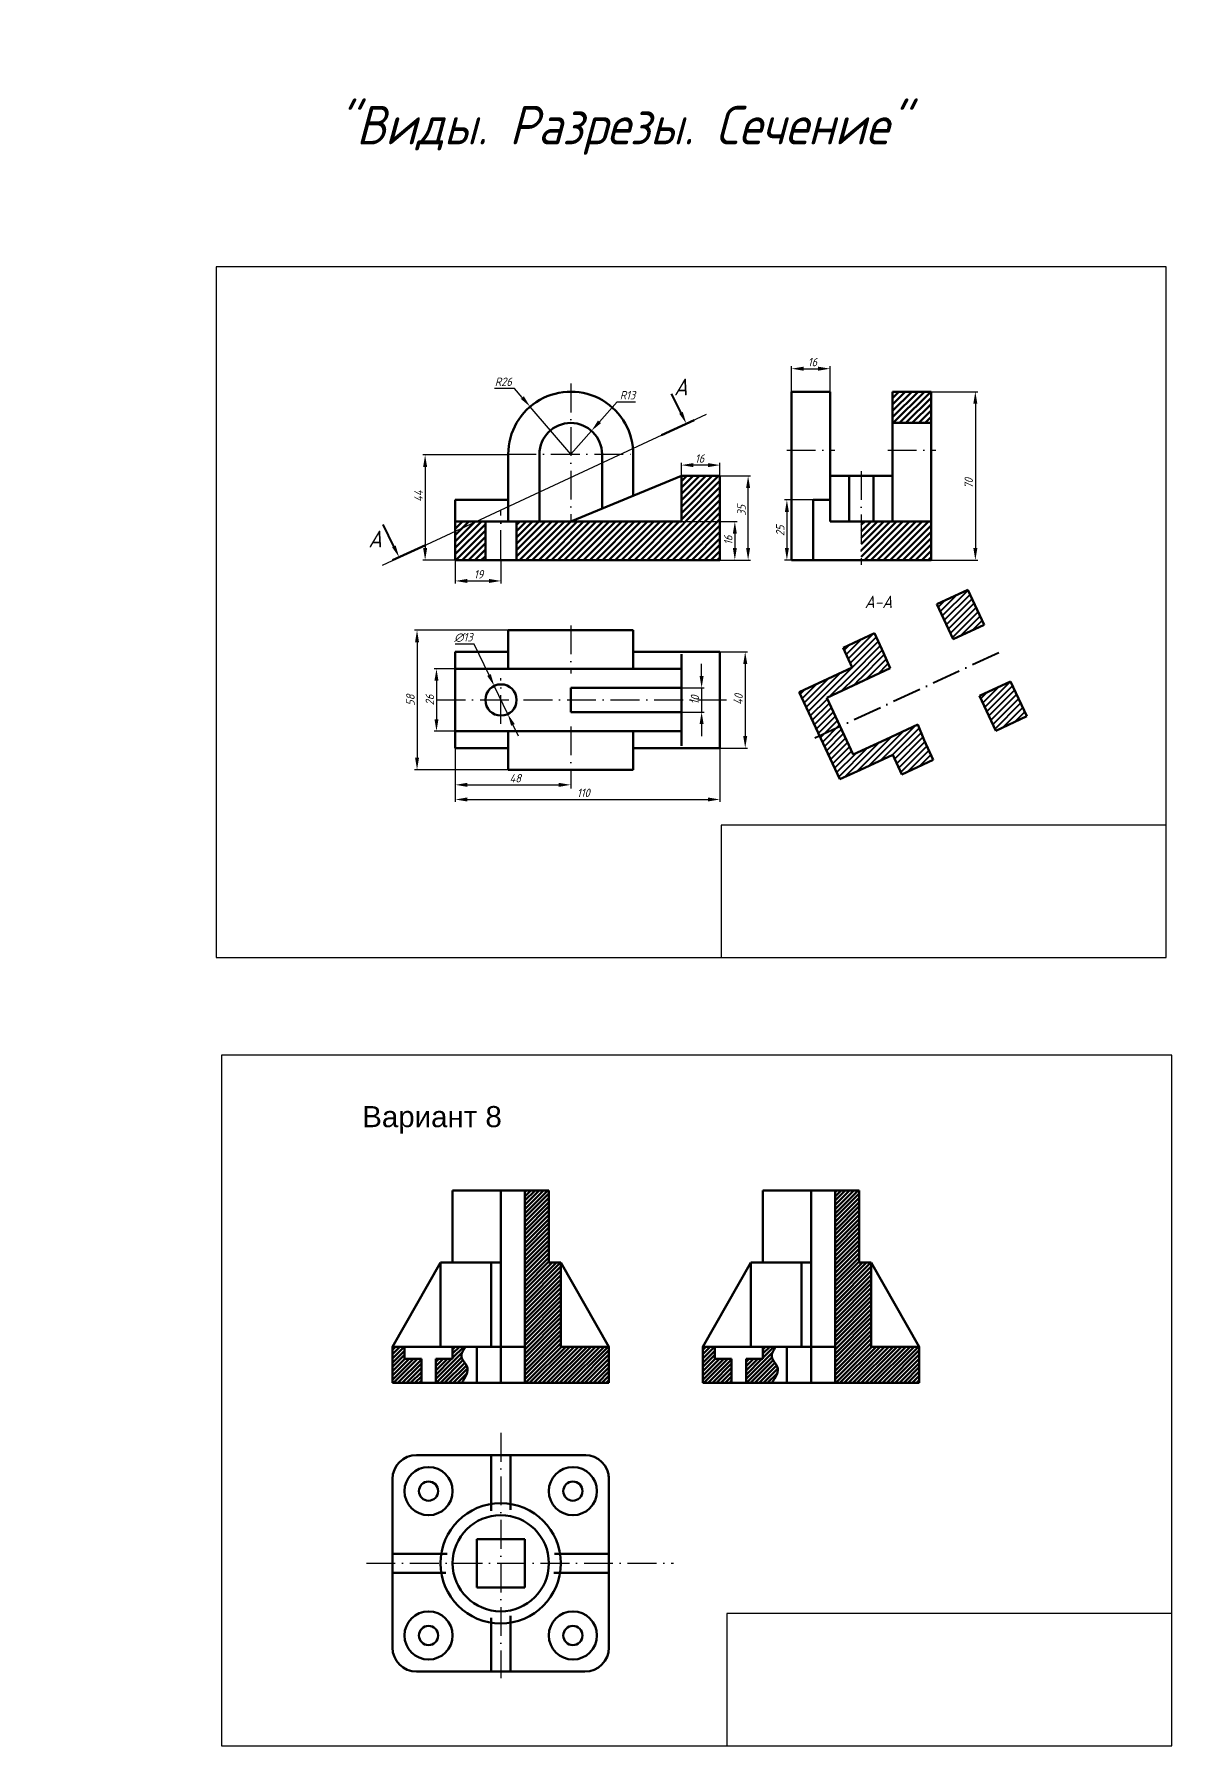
# Model space of a CAD drawing. Header units: millimetres. Extents: x 39 to 2970, y -284 to 427.
# Drawn here: x 2052 to 2524, y -284 to 427 of the extents above; entities that cross this region are included whole.
import ezdxf
from ezdxf import colors
from ezdxf.entities.mleader import LeaderData, LeaderLine
from ezdxf.math import Vec2, Vec3

# ---------------------------------------------------------------- set-up
doc = ezdxf.new("R2010")
doc.units = ezdxf.units.MM
doc.header["$MEASUREMENT"] = 0
doc.linetypes.add('ACAD_ISO10W100', pattern=[18, 12, -3, 0, -3])
for name, color, linetype, lineweight in [('аннотации', 1, 'Continuous', 40), ('осевой', 4, 'ACAD_ISO10W100', 40), ('Осевые', 4, 'ACAD_ISO10W100', 30), ('основной', 7, 'Continuous', 90), ('Основные', 7, 'Continuous', 80), ('Тонкие', 1, 'Continuous', 30)]:
    doc.layers.add(name, color=color, linetype=linetype, lineweight=lineweight)
doc.styles.add('GOST', font='isocpeur.ttf', dxfattribs={"width": 0.9, "oblique": 15})
doc.styles.get("Standard").update_dxf_attribs({"font": 'arial.ttf'})
doc.dimstyles.new('GOST', dxfattribs={"dimtxt": 3.5, "dimasz": 5, "dimexe": 1, "dimexo": 0, "dimgap": 1, "dimtad": 1, "dimtoh": 1, "dimdec": 0, "dimzin": 0, "dimdsep": 46, "dimtxsty": 'GOST', "dimcen": 0, "dimclrd": 256, "dimclre": 256, "dimclrt": 256, "dimadec": 0, "dimazin": 0, "dimtfac": 1, "dimtdec": 0, "dimtmove": 0, "dimatfit": 0, "dimfxl": 1, "dimtolj": 1, "dimtzin": 0, "dimlwd": -1, "dimlwe": -1, "dimarcsym": 0})

# ---------------------------------------------------------------- blocks, each defined once
blk = doc.blocks.new('*D38')
at = {"layer": 'Defpoints', "color": 0, "transparency": 16777216}
for p in [(2248.59, 252.58), (2214.05, 208.89), (2274.59, 208.89)]:
    blk.add_point(p, dxfattribs=at)
at = {"layer": 'Тонкие', "transparency": 16777216}
for p, q in [((2248.59, 252.58), (2213.05, 252.58)), ((2214.05, 247.58), (2214.05, 213.89)), ((2274.59, 208.89), (2213.05, 208.89))]:
    blk.add_line(p, q, dxfattribs=at)
for points in [[(2213.22, 247.58), (2214.89, 247.58), (2214.05, 252.58)], [(2213.22, 213.89), (2214.89, 213.89), (2214.05, 208.89)]]:
    blk.add_solid(points, dxfattribs=at)
at = {"layer": 'Тонкие', "transparency": 16777216, "insert": (2211.3, 235.47), "char_height": 3.5, "attachment_point": 5, "rotation": 90, "style": 'GOST'}
blk.add_mtext('\\A1;44', dxfattribs=at)
blk = doc.blocks.new('*D39')
at = {"layer": 'Defpoints', "color": 0, "transparency": 16777216}
for p in [(2226.59, 208.89), (2245.59, 208.89), (2245.59, 200.23)]:
    blk.add_point(p, dxfattribs=at)
at = {"layer": 'Тонкие', "transparency": 16777216}
for p, q in [((2226.59, 208.89), (2226.59, 199.23)), ((2245.59, 208.89), (2245.59, 199.23)), ((2231.59, 200.23), (2240.59, 200.23))]:
    blk.add_line(p, q, dxfattribs=at)
for points in [[(2231.59, 201.06), (2231.59, 199.4), (2226.59, 200.23)], [(2240.59, 201.06), (2240.59, 199.4), (2245.59, 200.23)]]:
    blk.add_solid(points, dxfattribs=at)
at = {"layer": 'Тонкие', "transparency": 16777216, "insert": (2236.26, 202.98), "char_height": 3.5, "attachment_point": 5, "style": 'GOST'}
blk.add_mtext('\\A1;19', dxfattribs=at)
blk = doc.blocks.new('*D40')
at = {"layer": 'Defpoints', "color": 0, "transparency": 16777216}
for p in [(2320.59, 224.89), (2336.59, 208.89), (2342.8, 208.89)]:
    blk.add_point(p, dxfattribs=at)
at = {"layer": 'Тонкие', "transparency": 16777216}
for p, q in [((2320.59, 224.89), (2343.8, 224.89)), ((2342.8, 219.89), (2342.8, 213.89)), ((2336.59, 208.89), (2343.8, 208.89))]:
    blk.add_line(p, q, dxfattribs=at)
for points in [[(2341.97, 219.89), (2343.63, 219.89), (2342.8, 224.89)], [(2341.97, 213.89), (2343.63, 213.89), (2342.8, 208.89)]]:
    blk.add_solid(points, dxfattribs=at)
at = {"layer": 'Тонкие', "transparency": 16777216, "insert": (2340.05, 217.17), "char_height": 3.5, "attachment_point": 5, "rotation": 90, "style": 'GOST'}
blk.add_mtext('\\A1;16', dxfattribs=at)
blk = doc.blocks.new('*D41')
at = {"layer": 'Defpoints', "color": 0, "transparency": 16777216}
for p in [(2336.59, 243.89), (2348.32, 243.89), (2336.59, 208.89)]:
    blk.add_point(p, dxfattribs=at)
at = {"layer": 'Тонкие', "transparency": 16777216}
for p, q in [((2336.59, 243.89), (2349.32, 243.89)), ((2348.32, 213.89), (2348.32, 238.89)), ((2336.59, 208.89), (2349.32, 208.89))]:
    blk.add_line(p, q, dxfattribs=at)
for points in [[(2347.49, 238.89), (2349.16, 238.89), (2348.32, 243.89)], [(2347.49, 213.89), (2349.16, 213.89), (2348.32, 208.89)]]:
    blk.add_solid(points, dxfattribs=at)
at = {"layer": 'Тонкие', "transparency": 16777216, "insert": (2345.57, 229.6), "char_height": 3.5, "attachment_point": 5, "rotation": 90, "style": 'GOST'}
blk.add_mtext('\\A1;35', dxfattribs=at)
blk = doc.blocks.new('*D42')
at = {"layer": 'Defpoints', "color": 0, "transparency": 16777216}
for p in [(2320.59, 248.37), (2320.59, 243.89), (2336.59, 243.89)]:
    blk.add_point(p, dxfattribs=at)
at = {"layer": 'Тонкие', "transparency": 16777216}
for p, q in [((2320.59, 243.89), (2320.59, 249.37)), ((2336.59, 243.89), (2336.59, 249.37)), ((2331.59, 248.37), (2325.59, 248.37))]:
    blk.add_line(p, q, dxfattribs=at)
for points in [[(2325.59, 249.2), (2325.59, 247.53), (2320.59, 248.37)], [(2331.59, 249.2), (2331.59, 247.53), (2336.59, 248.37)]]:
    blk.add_solid(points, dxfattribs=at)
at = {"layer": 'Тонкие', "transparency": 16777216, "insert": (2328.17, 251.12), "char_height": 3.5, "attachment_point": 5, "style": 'GOST'}
blk.add_mtext('\\A1;16', dxfattribs=at)
blk = doc.blocks.new('*D43')
at = {"layer": 'Defpoints', "color": 0, "transparency": 16777216}
for p in [(2257.69, 272.66), (2274.59, 252.89)]:
    blk.add_point(p, dxfattribs=at)
at = {"layer": 'Тонкие', "transparency": 16777216}
for p, q in [((2251.19, 280.26), (2242.95, 280.26)), ((2254.44, 276.46), (2251.19, 280.26)), ((2274.59, 252.89), (2257.69, 272.66))]:
    blk.add_line(p, q, dxfattribs=at)
blk.add_solid([(2255.08, 277), (2253.81, 275.91), (2257.69, 272.66)], dxfattribs=at)
at = {"layer": 'Тонкие', "transparency": 16777216, "insert": (2246.57, 283.01), "char_height": 3.5, "attachment_point": 5, "style": 'GOST'}
blk.add_mtext('\\A1;R26', dxfattribs=at)
blk = doc.blocks.new('*D44')
at = {"layer": 'Defpoints', "color": 0, "transparency": 16777216}
for p in [(2283.22, 262.62), (2274.59, 252.89)]:
    blk.add_point(p, dxfattribs=at)
at = {"layer": 'Тонкие', "transparency": 16777216}
for p, q in [((2286.53, 266.36), (2293.91, 274.67)), ((2293.91, 274.67), (2301.51, 274.67)), ((2274.59, 252.89), (2283.22, 262.62))]:
    blk.add_line(p, q, dxfattribs=at)
blk.add_solid([(2285.91, 266.91), (2287.16, 265.81), (2283.22, 262.62)], dxfattribs=at)
at = {"layer": 'Тонкие', "transparency": 16777216, "insert": (2298.21, 277.42), "char_height": 3.5, "attachment_point": 5, "style": 'GOST'}
blk.add_mtext('\\A1;R13', dxfattribs=at)
blk = doc.blocks.new('*D45')
at = {"layer": 'Defpoints', "color": 0, "transparency": 16777216}
for p in [(2242.78, 156.61), (2248.4, 144.89)]:
    blk.add_point(p, dxfattribs=at)
at = {"layer": 'Тонкие', "transparency": 16777216}
for p, q in [((2234.45, 173.97), (2226.52, 173.97)), ((2240.61, 161.12), (2234.45, 173.97)), ((2248.4, 144.89), (2242.78, 156.61)), ((2250.56, 140.38), (2252.73, 135.87))]:
    blk.add_line(p, q, dxfattribs=at)
for points in [[(2241.36, 161.48), (2239.86, 160.76), (2242.78, 156.61)], [(2251.31, 140.74), (2249.81, 140.02), (2248.4, 144.89)]]:
    blk.add_solid(points, dxfattribs=at)
at = {"layer": 'Тонкие', "transparency": 16777216, "insert": (2229.99, 176.72), "char_height": 3.5, "attachment_point": 5, "style": 'GOST'}
blk.add_mtext('\\A1;∅13', dxfattribs=at)
blk = doc.blocks.new('*D46')
at = {"layer": 'Defpoints', "color": 0, "transparency": 16777216}
for p in [(2226.59, 163.75), (2218.77, 137.75), (2226.59, 137.75)]:
    blk.add_point(p, dxfattribs=at)
at = {"layer": 'Тонкие', "transparency": 16777216}
for p, q in [((2226.59, 163.75), (2217.77, 163.75)), ((2218.77, 158.75), (2218.77, 142.75)), ((2226.59, 137.75), (2217.77, 137.75))]:
    blk.add_line(p, q, dxfattribs=at)
for points in [[(2217.93, 158.75), (2219.6, 158.75), (2218.77, 163.75)], [(2217.93, 142.75), (2219.6, 142.75), (2218.77, 137.75)]]:
    blk.add_solid(points, dxfattribs=at)
at = {"layer": 'Тонкие', "transparency": 16777216, "insert": (2216.02, 150.75), "char_height": 3.5, "attachment_point": 5, "rotation": 90, "style": 'GOST'}
blk.add_mtext('\\A1;26', dxfattribs=at)
blk = doc.blocks.new('*D47')
at = {"layer": 'Defpoints', "color": 0, "transparency": 16777216}
for p in [(2249.25, 179.75), (2210.69, 121.75), (2248.59, 121.75)]:
    blk.add_point(p, dxfattribs=at)
at = {"layer": 'Тонкие', "transparency": 16777216}
for p, q in [((2249.25, 179.75), (2209.69, 179.75)), ((2210.69, 174.75), (2210.69, 126.75)), ((2248.59, 121.75), (2209.69, 121.75))]:
    blk.add_line(p, q, dxfattribs=at)
for points in [[(2209.86, 174.75), (2211.52, 174.75), (2210.69, 179.75)], [(2209.86, 126.75), (2211.52, 126.75), (2210.69, 121.75)]]:
    blk.add_solid(points, dxfattribs=at)
at = {"layer": 'Тонкие', "transparency": 16777216, "insert": (2207.94, 150.68), "char_height": 3.5, "attachment_point": 5, "rotation": 90, "style": 'GOST'}
blk.add_mtext('\\A1;58', dxfattribs=at)
blk = doc.blocks.new('*D48')
at = {"layer": 'Defpoints', "color": 0, "transparency": 16777216}
for p in [(2226.59, 130.75), (2274.59, 121.75), (2274.59, 115.48)]:
    blk.add_point(p, dxfattribs=at)
at = {"layer": 'Тонкие', "transparency": 16777216}
for p, q in [((2226.59, 130.75), (2226.59, 114.48)), ((2274.59, 121.75), (2274.59, 114.48)), ((2231.59, 115.48), (2269.59, 115.48))]:
    blk.add_line(p, q, dxfattribs=at)
for points in [[(2231.59, 116.31), (2231.59, 114.64), (2226.59, 115.48)], [(2269.59, 116.31), (2269.59, 114.64), (2274.59, 115.48)]]:
    blk.add_solid(points, dxfattribs=at)
at = {"layer": 'Тонкие', "transparency": 16777216, "insert": (2251.54, 118.23), "char_height": 3.5, "attachment_point": 5, "style": 'GOST'}
blk.add_mtext('\\A1;48', dxfattribs=at)
blk = doc.blocks.new('*D49')
at = {"layer": 'Defpoints', "color": 0, "transparency": 16777216}
for p in [(2226.59, 137.75), (2336.59, 137.75), (2336.59, 109.39)]:
    blk.add_point(p, dxfattribs=at)
at = {"layer": 'Тонкие', "transparency": 16777216}
for p, q in [((2226.59, 137.75), (2226.59, 108.39)), ((2336.59, 137.75), (2336.59, 108.39)), ((2231.59, 109.39), (2331.59, 109.39))]:
    blk.add_line(p, q, dxfattribs=at)
for points in [[(2231.59, 110.23), (2231.59, 108.56), (2226.59, 109.39)], [(2331.59, 110.23), (2331.59, 108.56), (2336.59, 109.39)]]:
    blk.add_solid(points, dxfattribs=at)
at = {"layer": 'Тонкие', "transparency": 16777216, "insert": (2279.84, 112.14), "char_height": 3.5, "attachment_point": 5, "style": 'GOST'}
blk.add_mtext('\\A1;110', dxfattribs=at)
blk = doc.blocks.new('*D50')
at = {"layer": 'Defpoints', "color": 0, "transparency": 16777216}
for p in [(2320.59, 155.75), (2320.59, 145.75), (2328.99, 145.75)]:
    blk.add_point(p, dxfattribs=at)
at = {"layer": 'Тонкие', "transparency": 16777216}
for p, q in [((2328.99, 160.75), (2328.99, 165.75)), ((2320.59, 155.75), (2329.99, 155.75)), ((2328.99, 155.75), (2328.99, 145.75)), ((2320.59, 145.75), (2329.99, 145.75)), ((2328.99, 140.75), (2328.99, 135.75))]:
    blk.add_line(p, q, dxfattribs=at)
for points in [[(2328.15, 160.75), (2329.82, 160.75), (2328.99, 155.75)], [(2328.15, 140.75), (2329.82, 140.75), (2328.99, 145.75)]]:
    blk.add_solid(points, dxfattribs=at)
at = {"layer": 'Тонкие', "transparency": 16777216, "insert": (2326.24, 150.75), "char_height": 3.5, "attachment_point": 5, "rotation": 90, "style": 'GOST'}
blk.add_mtext('\\A1;10', dxfattribs=at)
blk = doc.blocks.new('*D51')
at = {"layer": 'Defpoints', "color": 0, "transparency": 16777216}
for p in [(2336.59, 170.75), (2336.59, 130.75), (2347.12, 130.75)]:
    blk.add_point(p, dxfattribs=at)
at = {"layer": 'Тонкие', "transparency": 16777216}
for p, q in [((2336.59, 170.75), (2348.12, 170.75)), ((2347.12, 165.75), (2347.12, 135.75)), ((2336.59, 130.75), (2348.12, 130.75))]:
    blk.add_line(p, q, dxfattribs=at)
for points in [[(2346.29, 165.75), (2347.96, 165.75), (2347.12, 170.75)], [(2346.29, 135.75), (2347.96, 135.75), (2347.12, 130.75)]]:
    blk.add_solid(points, dxfattribs=at)
at = {"layer": 'Тонкие', "transparency": 16777216, "insert": (2344.37, 150.97), "char_height": 3.5, "attachment_point": 5, "rotation": 90, "style": 'GOST'}
blk.add_mtext('\\A1;40', dxfattribs=at)
blk = doc.blocks.new('*D52')
at = {"layer": 'Defpoints', "color": 0, "transparency": 16777216}
for p in [(2382.39, 288.44), (2366.39, 278.89), (2382.39, 278.89)]:
    blk.add_point(p, dxfattribs=at)
at = {"layer": 'Тонкие', "transparency": 16777216}
for p, q in [((2366.39, 278.89), (2366.39, 289.44)), ((2371.39, 288.44), (2377.39, 288.44)), ((2382.39, 278.89), (2382.39, 289.44))]:
    blk.add_line(p, q, dxfattribs=at)
for points in [[(2371.39, 289.28), (2371.39, 287.61), (2366.39, 288.44)], [(2377.39, 289.28), (2377.39, 287.61), (2382.39, 288.44)]]:
    blk.add_solid(points, dxfattribs=at)
at = {"layer": 'Тонкие', "transparency": 16777216, "insert": (2375.08, 291.19), "char_height": 3.5, "attachment_point": 5, "style": 'GOST'}
blk.add_mtext('\\A1;16', dxfattribs=at)
blk = doc.blocks.new('*D53')
at = {"layer": 'Defpoints', "color": 0, "transparency": 16777216}
for p in [(2375.39, 233.89), (2364.44, 208.89), (2375.39, 208.89)]:
    blk.add_point(p, dxfattribs=at)
at = {"layer": 'Тонкие', "transparency": 16777216}
for p, q in [((2375.39, 233.89), (2363.44, 233.89)), ((2364.44, 228.89), (2364.44, 213.89)), ((2375.39, 208.89), (2363.44, 208.89))]:
    blk.add_line(p, q, dxfattribs=at)
for points in [[(2363.61, 228.89), (2365.28, 228.89), (2364.44, 233.89)], [(2363.61, 213.89), (2365.28, 213.89), (2364.44, 208.89)]]:
    blk.add_solid(points, dxfattribs=at)
at = {"layer": 'Тонкие', "transparency": 16777216, "insert": (2361.69, 221.1), "char_height": 3.5, "attachment_point": 5, "rotation": 90, "style": 'GOST'}
blk.add_mtext('\\A1;25', dxfattribs=at)
blk = doc.blocks.new('*D54')
at = {"layer": 'Defpoints', "color": 0, "transparency": 16777216}
for p in [(2424.39, 278.89), (2424.39, 208.89), (2442.79, 208.89)]:
    blk.add_point(p, dxfattribs=at)
at = {"layer": 'Тонкие', "transparency": 16777216}
for p, q in [((2424.39, 278.89), (2443.79, 278.89)), ((2442.79, 273.89), (2442.79, 213.89)), ((2424.39, 208.89), (2443.79, 208.89))]:
    blk.add_line(p, q, dxfattribs=at)
for points in [[(2441.96, 273.89), (2443.63, 273.89), (2442.79, 278.89)], [(2441.96, 213.89), (2443.63, 213.89), (2442.79, 208.89)]]:
    blk.add_solid(points, dxfattribs=at)
at = {"layer": 'Тонкие', "transparency": 16777216, "insert": (2440.04, 240.8), "char_height": 3.5, "attachment_point": 5, "rotation": 90, "style": 'GOST'}
blk.add_mtext('\\A1;70', dxfattribs=at)

msp = doc.modelspace()

# ---------------------------------------------------------------- hatches: boundary and pattern name
at = {"layer": 'аннотации', "transparency": 33554687}
h = msp.add_hatch(dxfattribs=at)
h.set_pattern_fill('ANSI31', color=5, scale=15)
h.paths.add_polyline_path([(2405.72, 167.79), (2404.61, 170.31), (2401, 178.07, 0.013798), (2400.52, 178.34), (2387.81, 172.43), (2391.61, 164.27), (2388.57, 162.86, 0.623652)])
h.paths.add_polyline_path([(2407.43, 163.91), (2405.72, 167.79, -0.244677), (2400.13, 160.51)])
h.paths.add_polyline_path([(2400.13, 160.51, -0.328801), (2388.57, 162.86), (2369.55, 154.02), (2386.47, 117.77), (2394.98, 121.73), (2408.47, 128), (2412.26, 119.84), (2425.26, 125.88), (2421.48, 134.05), (2418.87, 140.54), (2405.52, 134.34), (2392.04, 128.07), (2381.07, 151.65)])
h.paths.add_polyline_path([(2457.41, 158.46), (2444.52, 152.47), (2451.26, 137.97), (2464.15, 143.96)])
h.paths.add_polyline_path([(2439.7, 196.56), (2426.81, 190.56), (2433.56, 176.06), (2446.45, 182.05)])
at = {"layer": 'основной', "transparency": 33554687}
h = msp.add_hatch(dxfattribs=at)
h.set_pattern_fill('ANSI31', color=5, scale=15)
h.set_pattern_definition([(45, (66.4964, 0), (-1.3258252, 1.3258252), [])])
h.paths.add_polyline_path([(2424.39, 224.89), (2395.39, 224.89), (2395.39, 208.89), (2415.39, 208.89), (2424.39, 208.89)])
h.paths.add_polyline_path([(2424.39, 278.89), (2408.39, 278.89), (2408.39, 265.89), (2424.39, 265.89)])
h = msp.add_hatch(dxfattribs=at)
h.set_pattern_fill('ANSI31', color=5, scale=15)
h.paths.add_polyline_path([(2239.09, 224.63), (2226.59, 218.57), (2226.59, 208.89), (2239.09, 208.89)])
h.paths.add_polyline_path([(2239.09, 224.63), (2239.09, 224.89), (2226.59, 224.89), (2226.59, 218.57)])
h.paths.add_polyline_path([(2274.59, 224.89), (2252.09, 224.89), (2252.09, 208.89), (2274.59, 208.89)])
h.paths.add_polyline_path([(2336.59, 243.89), (2320.59, 243.89), (2320.59, 224.89), (2287.59, 224.89), (2274.59, 224.89), (2274.59, 208.89), (2336.59, 208.89)])
at = {"layer": 'Основные', "transparency": 33554687}
h = msp.add_hatch(dxfattribs=at)
h.set_pattern_fill('ANSI31', color=256, scale=10)
h.set_pattern_definition([(45, (74.758, 8.7807), (-0.8838835, 0.8838835), [])])
h.paths.add_polyline_path([(2255.48, -118.08), (2255.48, -133.08), (2290.48, -133.08), (2290.48, -118.08), (2270.48, -118.08), (2270.48, -83.08), (2265.48, -83.08), (2265.48, -53.08), (2255.48, -53.08)])
edge = h.paths.add_edge_path()
edge.add_line((2218.48, -133.08), (2229.25, -133.08))
edge.add_spline(control_points=[(2229.25, -133.08), (2230.74, -130.78), (2233.23, -126.95), (2227.95, -122.41), (2229.91, -119.5), (2230.88, -118.08)], knot_values=[0, 0, 0, 0, 7.050853, 11.742992, 16.276265, 16.276265, 16.276265, 16.276265], degree=3, periodic=0)
edge.add_line((2230.88, -118.08), (2225.48, -118.08))
edge.add_line((2225.48, -118.08), (2225.48, -123.08))
edge.add_line((2225.48, -123.08), (2218.48, -123.08))
edge.add_line((2218.48, -123.08), (2218.48, -133.08))
h.paths.add_polyline_path([(2212.48, -123.08), (2205.48, -123.08), (2205.48, -118.08), (2200.48, -118.08), (2200.48, -133.08), (2212.48, -133.08)])
h = msp.add_hatch(dxfattribs=at)
h.set_pattern_fill('ANSI31', color=256, scale=10)
h.set_pattern_definition([(45, (203.7452, 8.7807), (-0.8838835, 0.8838835), [])])
h.paths.add_polyline_path([(2384.47, -118.08), (2384.47, -133.08), (2419.47, -133.08), (2419.47, -118.08), (2399.47, -118.08), (2399.47, -83.08), (2394.47, -83.08), (2394.47, -53.08), (2384.47, -53.08)])
edge = h.paths.add_edge_path()
edge.add_line((2347.47, -133.08), (2358.24, -133.08))
edge.add_spline(control_points=[(2358.24, -133.08), (2359.73, -130.78), (2362.22, -126.95), (2356.94, -122.41), (2358.9, -119.5), (2359.86, -118.08)], knot_values=[0, 0, 0, 0, 7.050853, 11.742992, 16.276265, 16.276265, 16.276265, 16.276265], degree=3, periodic=0)
edge.add_line((2359.86, -118.08), (2354.47, -118.08))
edge.add_line((2354.47, -118.08), (2354.47, -123.08))
edge.add_line((2354.47, -123.08), (2347.47, -123.08))
edge.add_line((2347.47, -123.08), (2347.47, -133.08))
h.paths.add_polyline_path([(2341.47, -123.08), (2334.47, -123.08), (2334.47, -118.08), (2329.47, -118.08), (2329.47, -133.08), (2341.47, -133.08)])

# ---------------------------------------------------------------- linework, layer by layer
at = {"layer": 'Defpoints'}
for p, q in [((2127.16, 330.76), (2127.16, 43.76)), ((2522.16, 330.76), (2127.16, 330.76)), ((2522.16, 43.76), (2522.16, 330.76)), ((2522.16, 98.76), (2337.16, 98.76)), ((2337.16, 98.76), (2337.16, 43.76)), ((2127.16, 43.76), (2522.16, 43.76)), ((2129.45, 3.08), (2129.45, -283.92)), ((2524.45, 3.08), (2129.45, 3.08)), ((2524.45, -283.92), (2524.45, 3.08)), ((2524.45, -228.92), (2339.45, -228.92)), ((2339.45, -228.92), (2339.45, -283.92)), ((2129.45, -283.92), (2524.45, -283.92))]:
    msp.add_line(p, q, dxfattribs=at)
at = {"layer": 'осевой'}
msp.add_line((2376, 134.96), (2453.74, 171.1), dxfattribs=at)
at = {"layer": 'Осевые'}
for p, q in [((2274.59, 282.26), (2274.59, 224.89)), ((2248.24, 252.89), (2301.8, 252.89)), ((2364.39, 254.58), (2384.39, 254.58)), ((2406.39, 254.58), (2426.39, 254.58)), ((2395.39, 245.89), (2395.39, 206.89)), ((2245.59, 209.29), (2245.59, 229.39)), ((2274.59, 181.75), (2274.59, 161.75)), ((2245.59, 140.8), (2245.59, 159.84)), ((2218.77, 150.75), (2343.58, 150.75)), ((2239.09, 150.75), (2245.59, 150.75)), ((2274.59, 139.75), (2274.59, 113.93)), ((2245.48, -153.87), (2245.48, -255.83)), ((2189.64, -208.08), (2317.34, -208.08))]:
    msp.add_line(p, q, dxfattribs=at)
at = {"layer": 'основной'}
for p, q in [((2366.39, 208.89), (2366.39, 278.89)), ((2382.39, 278.89), (2366.39, 278.89)), ((2382.39, 233.89), (2382.39, 278.89)), ((2408.39, 233.89), (2408.39, 278.89)), ((2408.39, 278.89), (2424.39, 278.89)), ((2424.39, 208.89), (2424.39, 278.89)), ((2408.39, 265.89), (2424.39, 265.89)), ((2248.59, 224.89), (2248.59, 252.89)), ((2261.59, 224.89), (2261.59, 252.89)), ((2287.59, 252.89), (2287.59, 230.26)), ((2300.59, 235.63), (2300.59, 252.89)), ((2320.59, 243.89), (2274.59, 224.89)), ((2336.59, 243.89), (2320.59, 243.89)), ((2336.59, 208.89), (2336.59, 243.89)), ((2382.39, 243.89), (2408.39, 243.89)), ((2382.39, 243.89), (2390.39, 243.89)), ((2390.39, 243.89), (2390.39, 224.89)), ((2408.39, 243.89), (2400.39, 243.89)), ((2400.39, 243.89), (2400.39, 224.89)), ((2226.59, 224.89), (2226.59, 233.89)), ((2226.59, 233.89), (2248.59, 233.89)), ((2382.39, 233.89), (2375.39, 233.89)), ((2375.39, 233.89), (2375.39, 208.89)), ((2382.39, 224.89), (2382.39, 233.89)), ((2408.39, 233.89), (2408.39, 224.89)), ((2226.59, 208.89), (2226.59, 224.89)), ((2287.59, 224.89), (2226.59, 224.89)), ((2239.09, 224.89), (2239.09, 208.89)), ((2252.09, 224.89), (2252.09, 208.89)), ((2424.39, 224.89), (2382.39, 224.89)), ((2395.39, 224.89), (2388.89, 224.89)), ((2226.59, 208.89), (2336.59, 208.89)), ((2375.39, 208.89), (2366.39, 208.89)), ((2375.39, 208.89), (2415.39, 208.89)), ((2415.39, 208.89), (2424.39, 208.89)), ((2426.81, 190.56), (2439.7, 196.56)), ((2439.7, 196.56), (2446.45, 182.05)), ((2433.56, 176.06), (2426.81, 190.56)), ((2300.59, 179.75), (2248.59, 179.75)), ((2248.59, 179.75), (2248.59, 163.75)), ((2300.59, 163.75), (2300.59, 179.75)), ((2387.81, 172.43), (2400.81, 178.48)), ((2400.81, 178.48), (2404.61, 170.31)), ((2433.56, 176.06), (2446.45, 182.05)), ((2226.59, 170.75), (2248.59, 170.75)), ((2226.59, 130.75), (2226.59, 170.75)), ((2300.59, 170.75), (2336.59, 170.75)), ((2336.59, 170.75), (2336.59, 130.75)), ((2391.61, 164.27), (2387.81, 172.43)), ((2226.59, 163.75), (2320.59, 163.75)), ((2248.59, 163.75), (2300.59, 163.75)), ((2320.59, 163.75), (2320.59, 169.75)), ((2320.59, 169.75), (2320.59, 131.75)), ((2320.59, 169.75), (2320.59, 155.75)), ((2369.55, 154.02), (2391.61, 164.27)), ((2407.43, 163.91), (2381.07, 151.65)), ((2404.61, 170.31), (2407.43, 163.91)), ((2444.52, 152.47), (2457.41, 158.46)), ((2457.41, 158.46), (2464.15, 143.96)), ((2320.59, 155.75), (2274.59, 155.75)), ((2274.59, 155.75), (2274.59, 145.75)), ((2386.47, 117.77), (2369.55, 154.02)), ((2381.07, 151.65), (2392.04, 128.07)), ((2444.52, 152.47), (2451.26, 137.97)), ((2274.59, 145.75), (2320.59, 145.75)), ((2451.26, 137.97), (2464.15, 143.96)), ((2320.59, 137.75), (2226.59, 137.75)), ((2248.59, 137.75), (2248.59, 121.75)), ((2300.59, 121.75), (2300.59, 137.75)), ((2320.59, 131.75), (2320.59, 137.75)), ((2418.87, 140.54), (2405.52, 134.34)), ((2421.48, 134.05), (2418.87, 140.54)), ((2248.59, 130.75), (2226.59, 130.75)), ((2336.59, 130.75), (2300.59, 130.75)), ((2405.52, 134.34), (2392.04, 128.07)), ((2425.26, 125.88), (2421.48, 134.05)), ((2248.59, 121.75), (2300.59, 121.75)), ((2394.98, 121.73), (2386.47, 117.77)), ((2408.47, 128), (2394.98, 121.73)), ((2408.47, 128), (2412.26, 119.84)), ((2412.26, 119.84), (2425.26, 125.88))]:
    msp.add_line(p, q, dxfattribs=at)
at = {"layer": 'основной', "lineweight": 158}
for p, q in [((2312.26, 260.77), (2325.9, 267.01)), ((2200.53, 208.82), (2214.17, 215.06))]:
    msp.add_line(p, q, dxfattribs=at)
at = {"layer": 'основной'}
msp.add_circle((2245.59, 150.75), 6.5, dxfattribs=at)
for radius, start in [(26, 359.2987), (13, 0)]:
    msp.add_arc((2274.59, 252.89), radius, start, 180, dxfattribs=at)
at = {"layer": 'Основные'}
for p, q in [((2320.59, 243.89), (2320.59, 224.89)), ((2320.59, 224.89), (2287.59, 224.89)), ((2225.48, -83.08), (2225.48, -53.08)), ((2225.48, -53.08), (2265.48, -53.08)), ((2225.48, -53.08), (2245.48, -53.08)), ((2245.48, -53.08), (2245.48, -133.08)), ((2245.48, -53.08), (2255.48, -53.08)), ((2255.48, -53.08), (2255.48, -118.08)), ((2265.48, -53.08), (2265.48, -83.08)), ((2354.47, -83.08), (2354.47, -53.08)), ((2354.47, -53.08), (2394.47, -53.08)), ((2354.47, -53.08), (2374.47, -53.08)), ((2374.47, -53.08), (2374.47, -133.08)), ((2374.47, -53.08), (2384.47, -53.08)), ((2384.47, -53.08), (2384.47, -118.08)), ((2394.47, -53.08), (2394.47, -83.08)), ((2220.48, -83.08), (2200.48, -118.08)), ((2220.48, -118.08), (2220.48, -83.08)), ((2220.48, -83.08), (2225.48, -83.08)), ((2220.48, -83.08), (2225.48, -83.08)), ((2225.48, -83.08), (2220.48, -83.08)), ((2225.48, -83.08), (2245.48, -83.08)), ((2241.48, -83.08), (2241.48, -118.08)), ((2265.48, -83.08), (2270.48, -83.08)), ((2270.48, -83.08), (2270.48, -118.08)), ((2270.48, -83.08), (2290.48, -118.08)), ((2349.47, -83.08), (2329.47, -118.08)), ((2349.47, -118.08), (2349.47, -83.08)), ((2349.47, -83.08), (2354.47, -83.08)), ((2354.47, -83.08), (2374.47, -83.08)), ((2370.47, -83.08), (2370.47, -118.08)), ((2394.47, -83.08), (2399.47, -83.08)), ((2399.47, -83.08), (2399.47, -118.08)), ((2399.47, -83.08), (2419.47, -118.08)), ((2255.48, -118.08), (2200.48, -118.08)), ((2200.48, -118.08), (2200.48, -133.08)), ((2200.48, -118.08), (2205.48, -118.08)), ((2200.48, -118.08), (2205.48, -118.08)), ((2205.48, -118.08), (2205.48, -123.08)), ((2225.48, -123.08), (2225.48, -118.08)), ((2235.48, -118.08), (2235.48, -133.08)), ((2255.48, -118.08), (2255.48, -133.08)), ((2290.48, -118.08), (2270.48, -118.08)), ((2290.48, -133.08), (2290.48, -118.08)), ((2384.47, -118.08), (2329.47, -118.08)), ((2329.47, -118.08), (2329.47, -133.08)), ((2329.47, -118.08), (2334.47, -118.08)), ((2329.47, -118.08), (2334.47, -118.08)), ((2334.47, -118.08), (2334.47, -123.08)), ((2354.47, -123.08), (2354.47, -118.08)), ((2364.47, -118.08), (2364.47, -133.08)), ((2384.47, -118.08), (2384.47, -133.08)), ((2419.47, -118.08), (2399.47, -118.08)), ((2419.47, -133.08), (2419.47, -118.08)), ((2205.48, -123.08), (2212.48, -123.08)), ((2212.48, -123.08), (2212.48, -133.08)), ((2225.48, -123.08), (2218.48, -123.08)), ((2218.48, -123.08), (2218.48, -133.08)), ((2334.47, -123.08), (2341.47, -123.08)), ((2341.47, -123.08), (2341.47, -133.08)), ((2354.47, -123.08), (2347.47, -123.08)), ((2347.47, -123.08), (2347.47, -133.08)), ((2200.48, -133.08), (2290.48, -133.08)), ((2329.47, -133.08), (2419.47, -133.08)), ((2280.92, -163.08), (2210.48, -163.08)), ((2210.48, -163.08), (2240.48, -163.08)), ((2245.48, -163.08), (2241.48, -163.08)), ((2241.48, -163.08), (2241.48, -186.3)), ((2245.48, -163.08), (2249.48, -163.08)), ((2249.48, -163.08), (2249.48, -185.83)), ((2200.48, -172.12), (2200.48, -243.08)), ((2290.48, -243.08), (2290.48, -171.89)), ((2290.48, -173.08), (2290.48, -178.08)), ((2290.48, -173.08), (2290.48, -178.08)), ((2255.48, -198.08), (2235.48, -198.08)), ((2235.48, -198.08), (2235.48, -218.08)), ((2255.48, -208.08), (2255.48, -198.08)), ((2223.15, -204.08), (2200.48, -204.08)), ((2290.48, -204.08), (2267.87, -204.08)), ((2290.48, -208.08), (2290.48, -204.08)), ((2222.63, -212.08), (2200.48, -212.08)), ((2255.48, -218.08), (2255.48, -208.08)), ((2290.48, -212.08), (2267.59, -212.08)), ((2290.48, -208.08), (2290.48, -212.08)), ((2235.48, -218.08), (2255.48, -218.08)), ((2241.48, -230.68), (2241.48, -253.08)), ((2249.48, -229.86), (2249.48, -253.08)), ((2210.48, -253.08), (2280.48, -253.08))]:
    msp.add_line(p, q, dxfattribs=at)
for centre, radius in [((2215.48, -178.08), 10), ((2275.48, -178.08), 10), ((2215.48, -178.08), 4), ((2275.48, -178.08), 4), ((2245.48, -208.08), 25), ((2245.48, -208.08), 20), ((2215.48, -238.08), 10), ((2215.48, -238.08), 4), ((2275.48, -238.08), 10), ((2275.48, -238.08), 4)]:
    msp.add_circle(centre, radius, dxfattribs=at)
for centre, start, end in [((2210.48, -173.08), 90, 180), ((2280.48, -173.08), 0, 90), ((2210.48, -243.08), 180, 270), ((2280.48, -243.08), 270, 0)]:
    msp.add_arc(centre, 10, start, end, dxfattribs=at)
for points in [[(2230.88, -118.08), (2229.18, -122.28), (2231.46, -126.38), (2229.25, -133.08)], [(2359.86, -118.08), (2358.17, -122.28), (2360.45, -126.38), (2358.24, -133.08)]]:
    msp.add_spline(points, degree=3, dxfattribs=at)
at = {"layer": 'Тонкие'}
msp.add_line((2196.28, 206.84), (2330.98, 269.48), dxfattribs=at)

# ---------------------------------------------------------------- texts
at = {"layer": 'Defpoints', "insert": (1137.18, 424.35), "char_height": 16, "width": 1384.9779, "attachment_point": 1, "style": 'GOST'}
msp.add_mtext('\\pxqc,t42;Задание №2 "Проекционное черчение"\\P\\pq*,t6,36,65;^I"Диметрия"^I"Изометрия"^I"Виды. Разрезы. Сечение"', dxfattribs=at)
at = {"layer": 'аннотации', "char_height": 7, "width": 3.6741, "attachment_point": 1, "style": 'GOST'}
for insert in [(2317.48, 284.32), (2190.41, 221.13)]:
    msp.add_mtext('A', dxfattribs=dict(at, insert=insert))
at = {"layer": 'основной', "insert": (2396.79, 194.07), "char_height": 5.116, "width": 3637.2421, "attachment_point": 1, "rotation": 0.0858, "style": 'GOST'}
msp.add_mtext('А-А', dxfattribs=at)
at = {"layer": 'Основные', "insert": (2187.9, -18.04), "char_height": 8.769, "attachment_point": 1}
msp.add_mtext_dynamic_manual_height_columns('Вариант 8', width=171.1571, gutter_width=43.85, heights=[0], dxfattribs=at)

# ---------------------------------------------------------------- dimensions: what is measured, and where the dimension line sits
at = {"layer": 'Тонкие'}
for base, p1, p2, picture, middle in [((2382.39, 288.44), (2366.39, 278.89), (2382.39, 278.89), '*D52', (2375.08, 288.44)), ((2320.59, 248.37), (2336.59, 243.89), (2320.59, 243.89), '*D42', (2328.17, 248.37)), ((2245.59, 200.23), (2226.59, 208.89), (2245.59, 208.89), '*D39', (2236.26, 200.23)), ((2336.59, 109.39), (2226.59, 137.75), (2336.59, 137.75), '*D49', (2279.84, 109.39)), ((2274.59, 115.48), (2226.59, 130.75), (2274.59, 121.75), '*D48', (2251.54, 115.48))]:
    dim = msp.add_linear_dim(base=base, p1=p1, p2=p2, dimstyle='GOST', dxfattribs=at)
    dim.commit()
    dim.dimension.update_dxf_attribs({"geometry": picture, "text_midpoint": middle, "dimtype": 160})
for mpoint, picture, middle in [((2257.69, 272.66), '*D43', (2246.57, 280.26)), ((2283.22, 262.62), '*D44', (2298.21, 274.67))]:
    dim = msp.add_radius_dim(center=(2274.59, 252.89), mpoint=mpoint, dimstyle='GOST', dxfattribs=at)
    dim.commit()
    dim.dimension.update_dxf_attribs({"geometry": picture, "text_midpoint": middle, "dimtype": 164})
for base, p1, p2, picture, middle in [((2442.79, 208.89), (2424.39, 278.89), (2424.39, 208.89), '*D54', (2442.79, 240.8)), ((2214.05, 208.89), (2248.59, 252.58), (2274.59, 208.89), '*D38', (2214.05, 235.47)), ((2348.32, 243.89), (2336.59, 208.89), (2336.59, 243.89), '*D41', (2348.32, 229.6)), ((2364.44, 208.89), (2375.39, 233.89), (2375.39, 208.89), '*D53', (2364.44, 221.1)), ((2342.8, 208.89), (2320.59, 224.89), (2336.59, 208.89), '*D40', (2342.8, 217.17)), ((2210.69, 121.75), (2249.25, 179.75), (2248.59, 121.75), '*D47', (2210.69, 150.68)), ((2347.12, 130.75), (2336.59, 170.75), (2336.59, 130.75), '*D51', (2347.12, 150.97)), ((2218.77, 137.75), (2226.59, 163.75), (2226.59, 137.75), '*D46', (2218.77, 150.75)), ((2328.99, 145.75), (2320.59, 155.75), (2320.59, 145.75), '*D50', (2328.99, 150.75))]:
    dim = msp.add_linear_dim(base=base, p1=p1, p2=p2, angle=90, dimstyle='GOST', dxfattribs=at)
    dim.commit()
    dim.dimension.update_dxf_attribs({"geometry": picture, "text_midpoint": middle, "dimtype": 160})
dim = msp.add_diameter_dim_2p(p1=(2248.4, 144.89), p2=(2242.78, 156.61), dimstyle='GOST', dxfattribs=at)
dim.commit()
dim.dimension.update_dxf_attribs({"geometry": '*D45', "text_midpoint": (2229.99, 173.97), "dimtype": 163})

# ---------------------------------------------------------------- leaders
at = {"layer": 'аннотации'}
ml = msp.add_multileader_mtext('Standard', dxfattribs=at)
ml.set_content('', color=256, style='GOST')
ml.set_leader_properties(color=256, linetype='ByLayer', lineweight=-1)
ml.build(insert=Vec2(0, 0))
ml.multileader.update_dxf_attribs({"has_dogleg": 0, "text_left_attachment_type": 6, "text_right_attachment_type": 6, "dogleg_length": 2, "arrow_head_size": 5})
ctx = ml.context
ctx.base_point, ctx.char_height, ctx.arrow_head_size, ctx.landing_gap_size, ctx.plane_origin = Vec3(2316.52, 278.01), 3.5, 5, 0, Vec3(2322.65, 265.6)
ctx.left_attachment, ctx.right_attachment, ctx.text_align_type = 6, 6, 2
notes = []
notes.append((ctx, [(0, (1, 1, 0), (2318.52, 278.01), (-1, 0), 2, [(0, [(2322.65, 265.6)], 0, [])])]))
ctx.mtext.insert, ctx.mtext.alignment, ctx.mtext.flow_direction = Vec3(2316.52, 281.51), 3, 5
ml = msp.add_multileader_mtext('Standard', dxfattribs=at)
ml.set_content('', color=256, style='GOST')
ml.set_leader_properties(color=256, linetype='ByLayer', lineweight=-1)
ml.build(insert=Vec2(0, 0))
ml.multileader.update_dxf_attribs({"has_dogleg": 0, "text_left_attachment_type": 6, "text_right_attachment_type": 6, "dogleg_length": 2, "arrow_head_size": 5})
ctx = ml.context
ctx.base_point, ctx.char_height, ctx.arrow_head_size, ctx.landing_gap_size, ctx.plane_origin = Vec3(2196.61, 223.65), 3.5, 5, 0, Vec3(2203.26, 210.09)
ctx.left_attachment, ctx.right_attachment, ctx.text_align_type = 6, 6, 2
notes.append((ctx, [(0, (1, 1, 0), (2198.61, 223.65), (-1, 0), 2, [(0, [(2203.26, 210.09)], 0, [])])]))
ctx.mtext.insert, ctx.mtext.alignment, ctx.mtext.flow_direction = Vec3(2196.61, 227.15), 3, 5
for ctx, leaders in notes:
    for number, flags, end, landing, length, lines in leaders:
        leader = LeaderData()
        leader.index, (leader.has_last_leader_line, leader.has_dogleg_vector, leader.attachment_direction) = number, flags
        leader.last_leader_point, leader.dogleg_vector, leader.dogleg_length = Vec3(end), Vec3(landing), length
        for number, points, colour, breaks in lines:
            line = LeaderLine()
            line.index, line.vertices, line.color, line.breaks = number, Vec3.list(points), colors.encode_raw_color(colour), breaks
            leader.lines.append(line)
        ctx.leaders.append(leader)

doc.saveas('drawing.dxf')
